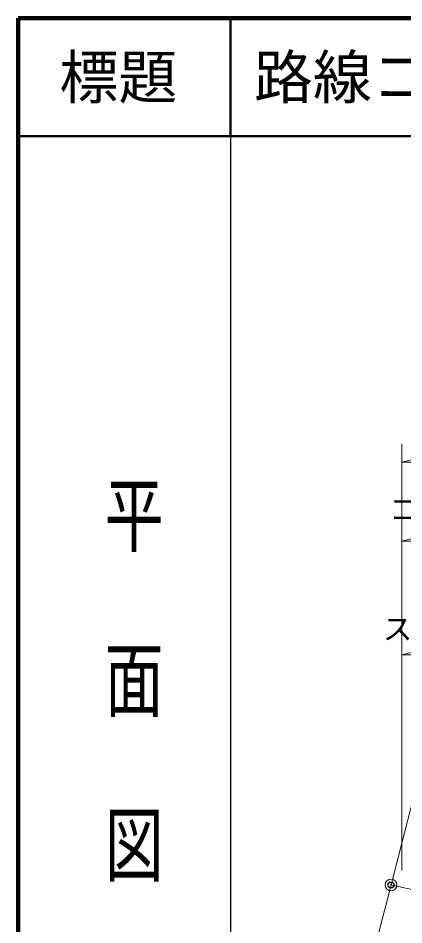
# Model space of a CAD drawing. Units: millimetres, scale not verified. Extents: x 40000 to 680000, y 20000 to 380000.
# Drawn here: x 40000 to 72719, y 303112 to 380000 of the extents above; entities that cross this region are included whole.
import ezdxf
from ezdxf.enums import TextEntityAlignment as Align

# ---------------------------------------------------------------- set-up
doc = ezdxf.new("R2010")
doc.units = ezdxf.units.MM
doc.header["$LTSCALE"] = 1000
doc.header["$PDMODE"] = 32
doc.header["$PDSIZE"] = 500
doc.linetypes.add('CHAIN', pattern=[18.5, 12, -1.5, 3.5, -1.5])
for name, color, linetype, lineweight in [('M-BMK', 2, 'CHAIN', 13), ('M-BMK-SRVR', 3, 'Continuous', 13), ('M-STR-HTXT', 7, 'Continuous', 13), ('M-TTL', 2, 'Continuous', 140), ('M-TTL-BAND', 7, 'Continuous', 25), ('M-TTL-LINE', 7, 'Continuous', 50)]:
    doc.layers.add(name, color=color, linetype=linetype, lineweight=lineweight)
doc.layers.add('M-OTRS', color=6, linetype='Continuous')
doc.layers.add('M-TTL-TXT', color=7, linetype='Continuous')
doc.styles.add('@ＭＳ ゴシック', font='')
doc.styles.add('ＭＳ ゴシック', font='')
doc.styles.get('@ＭＳ ゴシック').set_extended_font_data('@MS Gothic')
doc.styles.get('ＭＳ ゴシック').set_extended_font_data('MS Gothic')

msp = doc.modelspace()

# ---------------------------------------------------------------- linework, layer by layer
at = {"layer": 'M-BMK'}
msp.add_arc((204279, 893961), 602255, 257.27595, 266.8062, dxfattribs=at)
at = {"layer": 'M-BMK-SRVR'}
for p, q in [((81764, 346044), (71629, 306496)), ((71629, 306496), (61664, 267611))]:
    msp.add_line(p, q, dxfattribs=at)
msp.add_circle((71629, 306496), 500, dxfattribs=at)
at = {"layer": 'M-OTRS'}
msp.add_point((71629, 306496), dxfattribs=at)
at = {"layer": 'M-STR-HTXT'}
for p, q in [((72547, 343899), (72547, 307725)), ((72547, 342335), (74547, 342835)), ((72547, 342335), (571657, 342335)), ((72547, 335654), (74547, 336154)), ((72547, 335654), (90784, 335654)), ((72547, 326015), (74547, 326515)), ((72547, 326015), (86264, 326015))]:
    msp.add_line(p, q, dxfattribs=at)
at = {"layer": 'M-TTL'}
for p, q in [((40000, 380000), (40000, 20000)), ((680000, 380000), (40000, 380000))]:
    msp.add_line(p, q, dxfattribs=at)
at = {"layer": 'M-TTL-BAND'}
msp.add_line((58000, 370000), (58000, 20000), dxfattribs=at)
at = {"layer": 'M-TTL-LINE'}
for p, q in [((58000, 380000), (58000, 370000)), ((40000, 370000), (680000, 370000))]:
    msp.add_line(p, q, dxfattribs=at)

# ---------------------------------------------------------------- texts
at = {"layer": 'M-STR-HTXT', "style": 'ＭＳ ゴシック'}
for s, p in [('コンクリート擁壁', (71471, 336865)), ('ストンガード', (70932, 326748))]:
    msp.add_text(s, height=1833, dxfattribs=at).set_placement(p, align=Align.BOTTOM_LEFT)
at = {"layer": 'M-TTL-BAND', "style": '@ＭＳ ゴシック', "width": 1.4}
msp.add_text('平  面  図', height=3666, rotation=270, dxfattribs=at).set_placement((49777, 306475), align=Align.MIDDLE_RIGHT)
at = {"layer": 'M-TTL-TXT', "style": 'ＭＳ ゴシック'}
msp.add_text('標題', height=3666, dxfattribs=at).set_placement((48500, 375000), align=Align.MIDDLE_CENTER)
msp.add_text('路線コード', height=3666, dxfattribs=at).set_placement((60000, 375000), align=Align.MIDDLE_LEFT)

doc.saveas('drawing.dxf')
